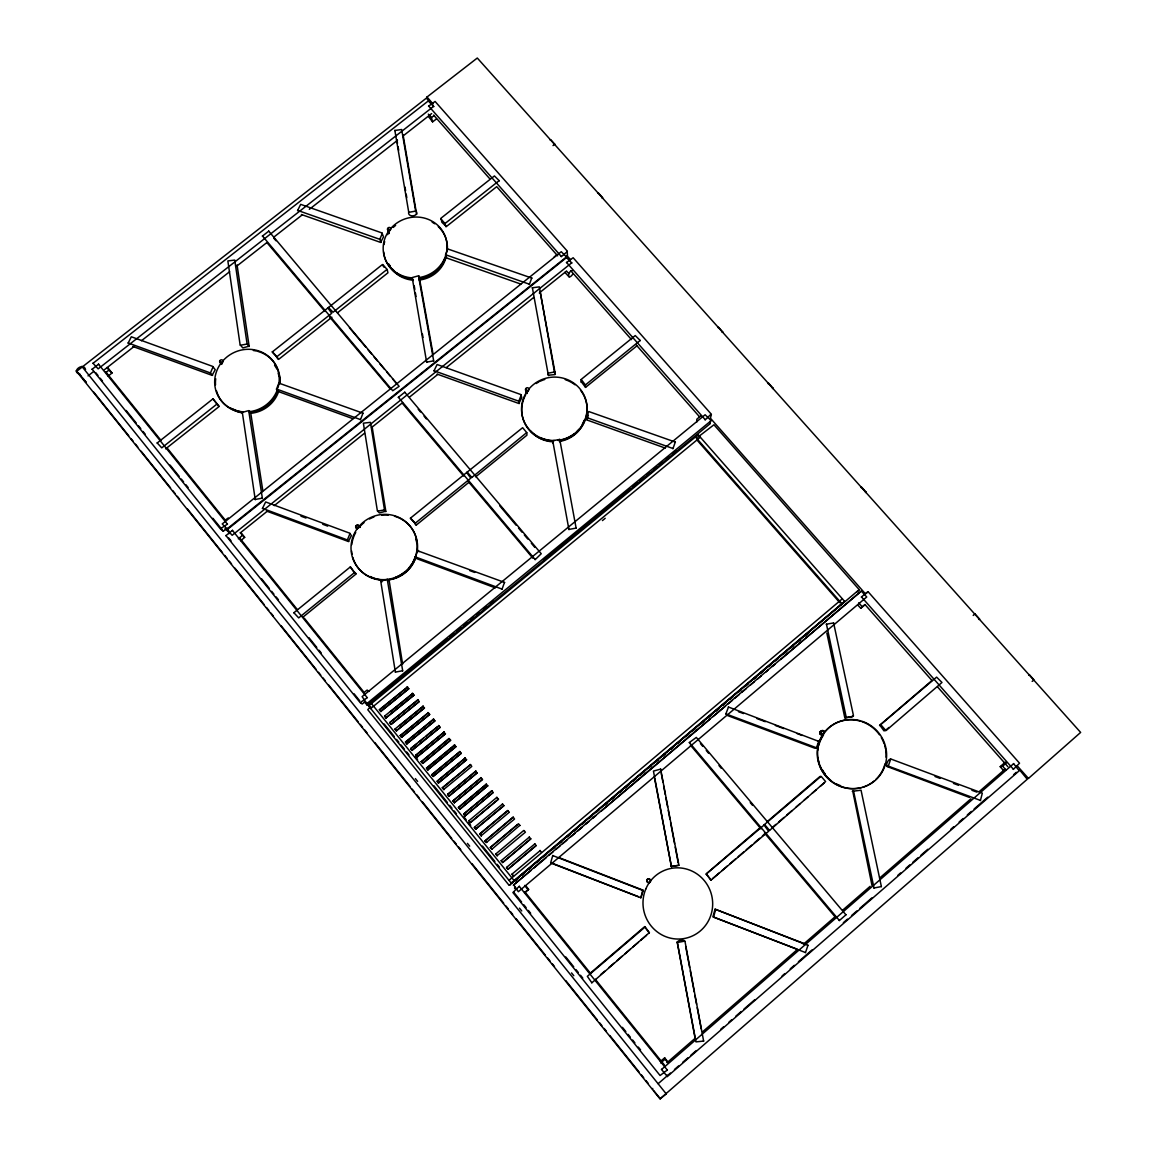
<?xml version="1.0" encoding="UTF-8"?>
<svg xmlns="http://www.w3.org/2000/svg" width="1157" height="1157" viewBox="0 0 1157 1157"><rect width="100%" height="100%" fill="white"/><g stroke="black" fill="none" stroke-linecap="round" stroke-linejoin="round"><path stroke-width="1.5" d="M640.342 340.621L635.236 335.559L581.204 379.409L585.37 384.977L585.529 387.393L637.03 345.755M703.615 1041.025L685.031 941.653C684.886 938.746 675.688 940.381 677.452 943.042L695.964 1041.879L703.731 1041.069M495.37 587.886L416.954 558.744L415.32 557.081L417.72 550.79L504.669 582.463M249.073 346.55L247.106 344.019L234.726 260.079L227.857 260.918L240.106 344.786L242.825 347.91L249.131 346.16L237.055 264.924M262.393 498.392L248.697 410.619L242.319 412.384L255.249 499.694M660.734 769.087L653.445 771.068L671.436 866.709L654.587 778.444M385.831 511.64L384.5 509.904L370.414 422.348L363.37 423.173L377.341 510.685L379.395 512.97L385.816 511.177L372.062 426.369M413.324 280.544L413.15 279.777M394.841 130.351L408.667 211.847C407.264 218.485 420.7 216.041 415.594 210.588L401.653 129.512L394.783 130.495M402.723 670.944L387.262 579.382L380.74 581.204L395.405 672.275M433.73 361.114L418.487 275.814L412.196 277.55L426.673 362.401M532.365 287.703L548.346 375.201L554.897 374.608L539.336 286.864L532.263 287.789M553.075 443.348L552.612 440.73L559.742 439.429L576.157 528.315M591.791 982.857L649.41 932.614L644.738 926.583L590.244 973.239M671.277 866.419L678.942 865.32L660.647 769.203M677.149 941.885L695.212 1038.943M826.836 633.009L844.769 717.6L852.362 716.834L853.447 715.547L833.604 622.885M852.738 791.099L871.973 885.365M881.388 886.652L861.039 790.202L852.261 791.316M555.36 374.376L540.117 291.578M552.713 440.701L568.94 529.646M980.442 800.427L888.807 766.31C884.31 768.118 887.838 757.893 891.266 759.166L982.322 793.124L980.413 800.586M808.02 945.211L805.46 952.645M728.36 706.999L818.737 741.377L816.379 747.928L814.745 748.189L727.551 715.561M132.809 346.449L212.121 375.374L215.216 369.69L212.7 366.407L131.32 336.774L128.123 343.166M402.622 664.147L389.273 581.306L387.797 579.411M433.051 354.028L419.008 275.858M157.15 443.03L213.018 398.832L218.904 406.685L165.653 448.858M416.65 214.349L403.113 134.993M797.13 949.188L712.9 916.836L715.055 909.127L807.933 945.327M297.566 210.632L300.675 204.355L381.926 232.933L383.531 236.881L380.581 242.406L301.399 214.508M262.422 508.53L265.647 501.95L349.588 533.131L351.424 535.59L348.358 541.505L266.486 511.047M352.813 418.66L278.75 391.688L276.465 389.229L278.851 383.112L363.168 413.251M520.867 284.087L446.949 258.083L445.517 254.988L447.817 248.986L531.916 278.114M433.962 370.963L437.086 364.498L520.881 394.566L521.793 397.733L518.857 403.489L437.129 374.116M643.234 890.355L640.848 897.875L642.786 890.051L558.788 857.539M665.289 448.092L587.163 420.049L586.411 417.706L588.725 411.53L675.428 442.104M705.134 419.933L711.165 414.047L573.134 257.736L566.424 262.61M675.298 442.046L672.926 448.742M725.815 714.043L728.462 707.115M805.446 952.529L713.551 917.096L715.619 909.648M888.33 766.021L890.702 759.093M586.729 419.745L588.392 415.218M504.481 582.448L502.008 589.289M521.315 394.855L518.799 401.204L519.392 403.518M531.743 277.998L529.371 284.477M845 718.092L853.418 716.096M369.199 704.208L367.058 703.731L362.098 696.63L705.119 414.756L710.687 420.15L710.036 423.78L368.186 704.873L367.217 705.249L364.325 701.735M350.036 533.435L347.375 539.943L348.835 541.548M362.951 413.194L360.463 419.803M382.36 233.237L379.8 239.325L381.058 242.435M547.941 372.684L548.534 375.62M513.361 875.979L511.944 874.186L540.305 850.496M219.208 406.266L212.874 398.847M262.379 236.129L268.8 231.096M534.65 843.742L536.11 845.608L508.241 869.109L506.491 867.461L534.896 843.829M213.134 366.711L210.429 372.959L212.584 375.403M764.025 824.927L768.61 831.29L710.846 880.202L706.334 873.781L760.106 827.718M667.401 1062.401L664.595 1057.86L667.097 1060.897M667.43 1069.936L660.083 1075.518L512.898 892.524L519.363 886.219M560.176 442.046L559.742 439.429M512.03 882.805L844.653 601.423L698.148 434.743L368.606 705.915L511.032 882.892L511.857 882.574M510.656 884.671L508.776 884.931L367.781 709.704L370.674 706.421M660.213 1098.702L1027.257 779.239L1019.331 769.593M661.414 1069.343L667.329 1076.531L667.01 1075.128M508.082 869.225L506.636 867.432M502.543 862.558L530.817 838.825L502.832 862.413L501.212 860.649L529.371 837.089M485.029 840.864L513.187 817.131L514.518 819.026L486.388 842.513L484.942 840.72L486.692 842.397M523.702 830.495L495.818 853.953L497.033 855.732L525.408 832.187L524.078 830.524M842.094 603.578L840.098 605.256M327.937 307.921L272.242 351.974L278.808 359.249L331.885 317.206M481.341 835.744L479.692 833.951L507.677 810.478L509.008 812.127M519.985 825.534L518.452 823.741L490.409 847.531L491.927 849.18L519.782 825.389M769.448 830.524L825.592 781.553L821.412 776.665L819.937 776.506L766.86 821.933M780.657 659.49L861.3 591.025L866.738 596.983L518.336 891.714L513.636 884.83L861.358 591.111M502.456 803.956L503.902 805.691L475.541 829.077L474.341 827.313L502.572 804.043M931.66 680.186L864.959 604.518L860.794 608.278L858.234 605.559M496.932 797.303L468.903 820.79L470.639 822.482L498.421 799.212L496.801 797.375M481.211 835.817L479.895 833.966L507.937 810.652M491.58 790.723L493.157 792.516L464.969 815.945L463.653 814.051L491.884 790.882M475.657 829.207L503.859 805.691M571.876 263.029L566.12 257.201L227.061 528.923L229.057 531.28M225.89 535.648L232.557 530.296M470.494 822.598L468.99 820.675M487.574 785.733L459.98 809.264L458.317 807.441L486.417 784.171L458.519 807.731M328.342 307.603L382.273 264.649L383.936 267.137M480.907 777.576L482.411 779.5L454.311 802.727L452.994 800.846L481.225 777.75M426.89 97.116L477.291 58.024L1080.638 732.424L1028.313 778.56M428.524 106.198L435.09 101.454L567.176 251.011L567.465 255.639M475.686 771.112L477.089 772.948L449.003 796.146L447.687 794.252L475.903 771.198M444.057 789.508L442.379 787.671L470.595 764.676M879.551 725.555L936.606 677.12L941.972 682.471L886.378 730.313L883.962 730.848L879.841 725.135L932.152 680.345M240.743 540.709L244.691 537.34L240.208 532.784M449.205 796.19L447.571 794.367M464.955 757.936L466.56 759.759L438.402 782.985L437.086 781.105L465.288 758.139M443.912 789.624L442.263 787.787M459.777 751.5L461.195 753.366L433.108 776.434L431.807 774.554L460.009 751.631M337.425 312.824L387.928 272.821L387.233 269.624L382.75 264.476M454.383 744.906L455.988 746.742L427.714 769.752L426.528 768.002L454.715 745.122M433.369 776.463L431.691 774.669M499.361 180.854L494.415 175.936L441.005 218.196L441.873 222.289L446.356 226.555L496.715 186.667L557.66 255.827M450.709 740.249L422.956 763.345L421.235 761.711L448.959 738.47L450.406 739.974M839.273 920.625L845.998 914.768M428.076 769.969L426.412 768.118M443.825 731.918L445.358 733.871L417.301 756.823L415.999 754.942L444.187 732.15M422.811 763.446L421.148 761.595M438.561 725.439L440.108 727.406L412.051 750.314L410.749 748.434L438.937 725.685M417.547 756.924L415.884 755.073M433.412 719.061L434.858 720.941L406.816 743.806L405.514 741.941L433.687 719.22M412.311 750.416L410.648 748.55M407.076 743.922L405.398 742.056M428.061 712.51L429.623 714.491L401.58 737.313L400.279 735.447L428.452 712.77M552.771 855.442L550.631 862.934L640.776 897.731M1013.518 763.548L1019.216 770.764L667.329 1076.531M866.318 593.078L868.314 591.965L1019.534 763.201L1013.272 769.419M1003.712 770.822L1000.212 766.657L1005.245 762.145M401.841 737.443L400.177 735.563M422.941 706.146L424.388 708.055L396.359 730.834L395.058 728.968L423.216 706.334M79.819 374.044C70.317 371.932 83.521 361.649 85.56 369.546M92.979 363.341L428.264 100.963L433.832 106.589M92.083 369.3L98.663 364.151M107.803 367.651L112.012 372.988L108.151 376.17M666.331 1093.842L660.025 1098.919L76.174 370.847M398.297 397.401L404.805 392.194M396.62 730.964L394.942 729.084M417.605 699.638L419.167 701.619L391.138 724.369L389.837 722.503L417.995 699.913M293.835 612.791L350.412 566.872L355.835 574.176L303.264 616.883M554.073 257.1L556.792 254.714M468.86 482.368L416.462 524.931L410.373 518.22L466.748 472.475M467.139 472.157L522.646 427.7L526.883 432.761L526.898 435.206L475.729 476.785M407.177 686.795L408.754 688.791L380.725 711.454L379.438 709.603L407.582 687.084M412.384 693.202L413.946 695.198L385.932 717.904L384.63 716.038L412.789 693.491L390.488 711.671M696.745 422.103L696.832 419.196L700.795 415.811M710.514 417.706L711.41 414.51M466.56 759.759L438.402 782.985M443.681 789.508L471.781 766.411L470.263 764.473M697.685 437.288L713.956 424.778L859.203 589.636L509.254 885.307M493.157 792.516L464.969 815.945M844.653 601.423L511.235 883.037M509.225 812.286L481.138 835.744M511.944 874.186L513.491 875.878M508.964 880.318L842.383 598.748M514.793 888.663L514.908 887.419M526.305 886.378L528.561 889.357L524.54 892.9M689.225 742.592L696.326 737.414L845.912 914.782M386.207 718.049L384.529 716.169M857.091 591.965L859.304 589.737M861.3 597.07L867.866 591.675M591.791 982.727L587.337 976.334L644.839 927.22M649.178 933.019L644.709 926.728M706.016 874.215L764.068 825.086M764.43 824.579L820.964 776.347M528.677 889.386L525.133 892.192M661.602 1069.43L1013.633 763.678M652.62 1089.316L652.693 1088.448M513.968 880.795L514.908 880.303M513.318 885.264L530.962 870.527M541.404 852.29L539.943 850.496M514.489 887.998L515.111 887.332M536.125 845.507L508.068 869.153M1000.212 766.657L1002.671 766.18L1006.576 762.665M381.015 711.613L379.337 709.718M490.351 847.401L517.121 824.984M485.231 840.85L513.202 817.175M498.537 799.097L470.306 822.526M487.647 785.863L459.748 809.22M482.527 779.384L454.311 802.727M463.567 814.166L491.768 790.795M452.908 800.962L481.11 777.663M447.846 794.425L475.787 771.112M442.538 787.859L470.48 764.575M461.296 753.236L433.108 776.434M432.053 774.886L459.893 751.544M455.815 746.627L427.945 769.767M711.063 420.758L366.986 703.528M426.716 768.219L454.6 745.036M450.536 740.118L422.551 763.302M700.375 437.172L370.688 708.576M421.452 761.696L449.451 738.629M445.474 733.755L417.287 756.779M416.202 755.174L444.071 732.063M440.224 727.276L412.037 750.257M410.952 748.68L416.578 743.98M405.731 742.187L433.571 719.133M401.566 737.255L429.724 714.375M400.496 735.707L426.832 713.898M424.503 707.925L396.345 730.776M404.719 392.209L541.245 553.726L535.098 559.713M419.282 701.504L391.138 724.369M389.735 722.619L417.879 699.826M414.061 695.082L385.932 717.904M408.855 688.675L380.725 711.454M379.684 709.892L407.466 686.998M367.391 697.613L360.145 702.617L225.919 535.561M365.106 701.749L362.228 703.991L360.565 702.95M640.183 340.447L585.37 384.977M585.558 387.378L581.421 381.911M526.695 432.617L471.709 477.581M304.277 618.171L364.122 692.436L367.131 690.078L369.025 691.423M466.676 472.519L470.783 478.145L415.32 523.181L410.46 518.134M350.311 566.944L354.346 572.701L298.694 617.896L293.892 612.733M571.703 262.827L232.167 535.286L226.758 529.356M566.843 257.331L227.452 529.414L222.231 523.933L561.261 251.705L567.017 257.519M567.407 251.474L561.246 256.738M268.67 231.067L399.136 386.351L392.729 390.733L262.422 235.956M242.305 535.532L238.313 538.815M227.539 524.063L220.336 528.821L92.068 369.155M499.173 180.637L444.982 223.547L445.893 226.729M387.002 269.451L333.071 312.216L328.4 307.458M327.836 307.907L331.726 313.287L276.942 356.66L272.3 351.844M217.068 403.967L161.763 447.846L157.15 442.914M433.629 106.357L98.157 368.866L92.979 363.211M436.42 119.012L432.588 121.847L428.654 116.785M112.012 372.988L108.903 370.139L106.155 372.337M356.139 573.756L354.693 572.31M580.886 379.843L581.118 382.273M660.358 1061.446L664.566 1057.946M660.604 1062.95L664.841 1059.407M667.112 1062.618L694.359 1038.957M702.545 1031.856L796.551 950.215M803.363 944.3L834.703 917.082M842.874 909.995L870.136 886.32M879.667 878.047L970.954 798.764M979.14 791.663L1005.028 769.188M658.131 1083.719L670.395 1073.06M674.473 1069.502L678.566 1065.959M682.644 1062.401L688.097 1057.672M690.816 1055.3L696.268 1050.556M720.782 1029.253L723.515 1026.881M728.953 1022.137L731.687 1019.78M735.765 1016.222L741.218 1011.493M743.937 1009.121L754.841 999.648M782.074 975.973L784.793 973.601M790.245 968.857L794.324 965.314M798.417 961.756L812.04 949.911M843.366 922.679L847.445 919.135M851.538 915.577L856.975 910.848M859.709 908.476L871.959 897.818M897.846 875.328L900.565 872.957M906.018 868.213L910.096 864.669M912.815 862.298L918.268 857.568M920.986 855.197L927.798 849.267M950.953 829.15L953.686 826.778M959.124 822.034L963.217 818.491M967.295 814.933L971.388 811.39M974.107 809.018L987.731 797.173M1013.604 774.684L1016.323 772.312M600.555 974.7L604.605 971.229M608.654 967.758L614.063 963.13M616.768 960.816L622.162 956.188M624.867 953.86L630.261 949.232M632.966 946.918L638.375 942.29M641.065 939.976L646.474 935.348M712.64 878.611L719.365 872.841M722.055 870.541L727.435 865.928M730.125 863.614L735.505 859M738.195 856.701L743.575 852.087M746.265 849.788L751.645 845.174M754.335 842.86L759.701 838.247M762.391 835.947L765.081 833.633M771.849 827.833L775.899 824.377M778.589 822.063L783.969 817.449M786.673 815.135L792.053 810.522M796.103 807.051L800.138 803.58M804.173 800.123L808.222 796.652M812.257 793.196L816.292 789.725M820.342 786.268L824.377 782.797M886.219 729.778L888.909 727.478M514.793 881.171L517.555 878.843M521.691 875.343L524.454 873.014M528.604 869.514L531.367 867.186M536.877 862.515L539.639 860.186M543.776 856.686L546.538 854.358M552.063 849.686L554.825 847.358M558.961 843.858L561.723 841.529M567.248 836.858L570.011 834.53M574.147 831.03L576.909 828.701M582.434 824.03L585.182 821.701M589.332 818.201L592.095 815.873M596.231 812.373L598.993 810.045M604.518 805.373L607.266 803.045M611.417 799.545L614.179 797.216M619.689 792.545L622.452 790.217M625.214 787.874L629.35 784.388M633.501 780.888L636.263 778.545M640.399 775.045L644.536 771.56M648.672 768.06L651.434 765.717M655.585 762.232L658.333 759.889M662.484 756.389L665.246 754.06M670.756 749.403L673.519 747.06M677.669 743.561L680.417 741.232M685.942 736.575L688.704 734.232M692.841 730.732L695.603 728.404M701.128 723.747L703.89 721.404M708.026 717.904L710.788 715.576M716.313 710.919L719.076 708.576M723.212 705.076L725.974 702.747M730.11 699.247L732.873 696.919M738.397 692.248L741.16 689.919M745.296 686.419L748.058 684.091M753.569 679.419L756.331 677.091M760.482 673.591L763.244 671.262M768.754 666.591L771.517 664.263M775.653 660.763L778.415 658.434M783.94 653.763L786.702 651.434M790.838 647.934L793.601 645.606M797.737 642.106L800.499 639.778M804.65 636.278L808.786 632.778M533.724 868.184L546.133 857.699M548.895 855.37L553.032 851.87M555.794 849.527L559.93 846.042M562.692 843.699L566.829 840.199M570.965 836.713L575.101 833.214M577.864 830.885L582 827.385M586.136 823.885L588.899 821.557M593.035 818.057L595.797 815.714M601.322 811.057L710.297 718.945M713.059 716.617L725.482 706.117M728.23 703.789L732.381 700.289M735.129 697.96L739.265 694.46M742.027 692.132L746.164 688.632M750.314 685.132L754.451 681.632M757.213 679.304L761.349 675.804M765.486 672.318L768.248 669.975M772.384 666.475L775.147 664.147M864.669 605.01L860.721 608.206M438.734 780.035L465.172 758.052M419.34 741.695L423.491 738.253M426.253 735.968L437.317 726.813M399.512 725.699L423.1 706.247M447.282 639.199L367.131 704.975M450.073 636.9L454.253 633.457M457.044 631.172L461.238 627.716M464.029 625.431L466.821 623.131M471 619.689L473.792 617.39M476.583 615.09L479.374 612.805M483.554 609.349L486.345 607.063M490.539 603.607L493.33 601.322M543.559 559.988L630.073 488.818M632.865 486.518L637.059 483.076M639.85 480.777L644.03 477.335M646.821 475.035L649.612 472.736M653.792 469.294L656.583 467.009M659.374 464.709L662.166 462.41M666.36 458.967L669.151 456.668M673.331 453.226L676.122 450.926M602.421 520.578L605.198 518.293M240.425 532.784L267.209 511.293M274.252 505.638L364.484 433.239M371.527 427.584L402.549 402.694M409.592 397.039L437.794 374.405M446.255 367.622L533.652 297.479M539.292 292.952L566.077 271.461M572.628 270.434C567.378 270.781 567.176 282.106 572.946 273.949M225.282 520.144L228.291 517.946M227.278 528.243L223.243 531.237L220.77 529.139M77.143 370.963L426.311 98.171L432.197 104.072M88.033 375.895L93.717 371.44M104.434 369.705L134.313 346.319M141.429 340.751L229.636 271.707M236.751 266.139L266.631 242.753M273.746 237.185L302.194 214.913M309.309 209.345L397.516 140.301M403.215 135.846L431.662 113.574M434.135 115.541L431.46 117.58L432.588 121.847M873.824 888.041L881.33 886.58M415.898 525.191L414.871 523.441M77.027 371.686L83.767 379.221M224.993 528.648L229.52 532.972M820.284 731.513L822.294 730.486M819.734 732.323L820.848 731.716M406.801 743.749L434.945 720.825M822.699 734.377A1.822 1.764 44.6 0 1 819.749 733.307L820.79 732.699M822.974 731.759L824.102 731.152M449.003 796.146L477.205 772.833M820.111 734.203L821.224 733.596M820.935 734.767L822.048 734.174M821.918 734.854L823.046 734.261M502.702 862.486L501.126 860.765M817.912 741.304L818.78 740.856M826.272 624.216L833.575 622.943M678.826 865.234L671.552 866.564M677.467 942.463L684.799 941.118M402.52 670.785L395.434 672.087M576.012 528.127L569.013 529.414M384.5 509.904L377.544 511.177M509.615 879.812L508.863 880.101M368.577 705.915L370.442 706.869M262.147 498.19L255.22 499.462M554.998 371.903L548.143 373.161M433.542 360.868L426.702 362.127M247.106 344.019L240.309 345.278M415.58 211.095L408.869 212.324M250.722 412.948L262.827 490.742M278.331 359.437L276.509 356.92M514.113 880.607L371.469 703.557M249.232 410.663L251.199 412.933M495.847 854.054L497.322 855.804M490.481 847.387L491.942 849.137M474.399 827.443L475.86 829.179M463.726 814.195L465.172 815.931M715.098 909.257L806.4 944.416M552.815 855.602L643.35 890.644M380.74 580.698L381.882 581.928M816.365 747.74L725.989 713.941M501.907 589.058L415.406 556.936M347.375 539.943L262.451 508.357M360.319 419.528L276.494 389.027M210.429 372.959L128.109 342.949M672.868 448.482L586.541 417.503M518.799 401.204L434.049 370.746M529.27 284.174L445.604 254.742M379.8 239.325L297.609 210.386M768.74 383.401L773.064 388.246M469.684 570.589L474.688 572.44M300.994 516.196L305.998 518.061M322.702 524.266L327.706 526.131M935.001 776.506L940.019 778.386M953.44 783.39L958.473 785.27M971.88 790.274L976.913 792.14M969.494 797.433L886.855 766.426M738.455 711.685L743.488 713.565M756.895 718.569L765.269 721.693M775.335 725.453L783.708 728.592M797.115 733.596L802.148 735.476M552.728 863.455L638.462 896.675M597.88 193.393A3.934 3.355 -66.8 0 1 598.545 193.132L602.681 197.804M569.07 276.899L564.876 272.314M974.975 613.919L979.574 619.053M1029.209 674.545L1033.895 679.766A4.223 3.095 -21.1 0 1 1032.16 681.372M98.475 364.151L227.249 523.947M81.858 366.407L666.244 1093.886M660.242 1098.615L653.647 1090.603M232.412 530.354L367.145 697.555M223.388 531.179L212.888 518.293M711.324 880.246L706.479 874.417M839.346 920.466L689.413 742.563M769.506 830.35L764.647 824.579M535.084 559.467L398.384 397.285M471.68 477.306L467.254 472.056M486.244 784.142L487.82 785.936M391.326 724.383L390.083 722.778M885.886 730.559L880.983 724.918M529.241 837.075L530.774 838.825M1028.428 778.415L1017.35 765.977M1013.402 769.231L861.546 597.012M862.24 606.731L858.696 602.84M841.877 603.694L695.444 436.984M438.532 782.927L437.259 781.308M454.426 802.654L453.139 801.006M444.982 223.547L440.701 218.63M705.163 419.644L566.554 262.437M561.246 256.406L428.611 105.996M568.752 273.471L566.453 270.984M431.46 117.58L428.321 114.138M519.319 886.392L667.271 1069.994M86.124 381.926L83.405 379.453M433.08 103.985L426.962 96.942M566.901 255.61L570.488 259.674M710.282 418.067L865.61 594.047M433.629 115.093L489.686 178.684M570.719 270.651L631.505 339.623M636.278 345.032L699.45 416.708M937.604 686.954L1007.877 766.686M1006.243 770.374L1002.671 766.18M697.628 440.788L839.765 602.638M355.618 527.158L357.079 528.865M355.734 526.218L357.18 527.925M273.645 237.995L275.973 240.757M349.414 327.749L365.742 347.086M368.071 349.848L371.571 353.999M373.899 356.761L377.399 360.897M379.727 363.66L384.384 369.184M386.713 371.947L390.213 376.083M392.541 378.845L396.041 382.996M418.198 409.231L420.526 411.993M424.026 416.144L426.355 418.906M499.824 505.927L516.152 525.264M518.481 528.026L521.981 532.177M524.309 534.939L527.809 539.075M531.309 543.226L534.809 547.377M700.448 743.604L702.762 746.352M706.247 750.459L708.561 753.207M718.989 765.558L721.303 768.306M750.257 802.611L752.571 805.359M267.238 242.97L324.972 311.479M329.586 316.96L389.634 388.202M402.39 403.345L463.624 476.019M468.252 481.5L532.958 558.281M690.367 745.079L760.988 828.889M764.459 833.011L835.079 916.821M219.628 361.837L221.782 364.383M357.166 525.061L358.612 526.768M358.106 525.133L360.319 527.39M219.758 360.941L221.898 363.5M241.683 533.565L244.648 537.412M106.892 367.492L108.903 370.139M524.642 885.409L527.954 889.675M105.634 371.715L160.881 440.253M167.635 448.641L225.138 519.985M239.904 538.309L297.494 609.768M524.989 892.033L590.75 973.616M595.277 979.241L664.422 1065.047M415.305 756.606L417.561 759.411M463.928 816.943L466.184 819.749M468.44 822.555L470.711 825.36M384.11 723.935L394.291 736.561M396.547 739.381L398.818 742.187M401.074 744.992L404.458 749.201M406.729 752.007L408.985 754.812M433.861 785.704L447.426 802.553M449.683 805.359L451.953 808.164M454.209 810.97L456.465 813.776M482.469 846.071L494.907 861.517M497.163 864.322L499.434 867.128M95.713 372.641L97.955 375.432M100.211 378.238L102.467 381.043M126.127 410.446L136.266 423.057M138.522 425.848L140.778 428.654M143.034 431.46L145.276 434.251M170.065 465.071L179.089 476.265M181.331 479.07L183.587 481.876M185.843 484.667L188.099 487.473M228.768 538.019L231.024 540.825M261.496 578.702L269.393 588.523M271.649 591.328L273.905 594.134M276.161 596.94L278.418 599.745M308.89 637.623L316.787 647.443M319.043 650.248L321.299 653.054M354.028 693.737L359.682 700.752M513.665 892.163L521.605 902.012M523.861 904.832L526.131 907.652M528.402 910.472L530.658 913.278M565.787 956.94L573.713 966.804M575.984 969.609L578.254 972.43M580.51 975.25L582.781 978.07M622.437 1027.358L625.836 1031.581M628.092 1034.401L630.363 1037.207M632.633 1040.027L634.904 1042.847M638.302 1047.071L640.559 1049.891M415.363 778.589L417.634 781.409M467.428 843.366L469.684 846.172M519.479 908.144L521.735 910.949M571.529 972.907L573.8 975.727M81.337 376.661L78.893 373.407M83.593 379.482L85.849 382.287M93.76 392.151L128.76 435.784M131.03 438.604L133.286 441.424M135.543 444.23L137.799 447.05M141.183 451.273L170.542 487.878M172.798 490.684L175.069 493.504M177.325 496.324L179.581 499.13M187.477 508.993L222.491 552.627M224.747 555.447L227.003 558.267M229.26 561.073L231.53 563.893M234.914 568.116L264.273 604.721M266.529 607.541L268.786 610.346M271.042 613.167L273.298 615.987M281.209 625.836L316.208 669.484M318.479 672.289L320.735 675.11M322.991 677.93L325.247 680.735M328.631 684.958L357.99 721.563M360.246 724.383L362.517 727.203M364.773 730.009L367.029 732.829M374.926 742.678L409.94 786.326M412.196 789.146L414.452 791.952M416.708 794.772L418.979 797.592M422.363 801.815L451.722 838.42M453.978 841.226L456.234 844.046M458.49 846.866L460.746 849.672M472.042 863.758L503.657 903.169M505.927 905.989L508.183 908.809M510.439 911.615L512.696 914.435M516.08 918.658L545.439 955.263M547.695 958.068L549.965 960.889M552.222 963.709L554.478 966.514M565.773 980.601L597.388 1020.011M599.644 1022.831L601.9 1025.652M604.156 1028.457L606.427 1031.277M609.811 1035.501L639.17 1072.105M641.426 1074.925L643.682 1077.731M645.939 1080.551L648.195 1083.371M550.197 140.084A3.934 3.413 -71 0 1 550.862 139.838L554.955 144.451M717.904 327.561A3.977 3.182 -59.6 0 1 718.555 327.272L722.792 332.045M418.024 550.327L418.993 551.701M861.025 487.56A4.05 2.95 -54.9 0 1 861.69 487.242L866.043 492.159M648.903 882.531L649.063 882.777A1.866 1.822 77.3 0 0 650.104 879.653A1.866 1.822 77.3 0 0 647.009 880.188A1.866 1.822 77.3 0 0 649.048 882.675M709.704 422.262L710.008 422.898A3.023 0.795 4.1 0 1 709.877 423.534M873.998 887.925L853.548 791.041M846.244 717.412L826.474 624.245M387.609 228.551L388.853 231.776M387.508 229.433L389.114 233.425M525.611 388.824L526.421 392.975M525.509 389.735L526.045 392.151M661.312 773.599L662.975 782.334M663.626 785.834L665.289 794.584M665.94 798.084L667.603 806.819M668.269 810.319L669.917 819.069M670.583 822.569L674.545 843.554M675.211 847.054L678.19 862.789M685.653 946.325L689.615 967.368M690.281 970.882L694.243 991.925M694.909 995.439L696.557 1004.204M697.223 1007.718L701.185 1028.775M396.894 139.751L397.487 143.266M398.095 146.765L398.688 150.28M404.993 187.116L405.601 190.616M406.194 194.13L406.801 197.63M414.235 285.88L414.842 289.452M415.435 293.01L416.043 296.568M422.406 333.954L423.014 337.511M554.709 144.133A3.847 1.547 -32.6 0 1 553.017 145.58M602.45 197.485A3.89 1.692 -32.1 0 1 601.987 197.992M722.604 331.799A3.963 2.083 -30.4 0 1 722.17 332.319M772.905 388.014A4.006 2.242 -29.5 0 1 772.471 388.55M768.132 383.719A4.006 3.109 -57.6 0 1 768.798 383.415M865.913 491.971A4.078 2.545 -27.4 0 1 865.479 492.535M979.502 618.937A4.165 2.921 -23.6 0 1 979.082 619.53M973.211 615.466A4.107 2.762 -52.7 0 1 975.134 614.049M1028.747 675.052A4.136 2.661 -51.9 0 1 1029.397 674.705M229.072 533.637A3.023 0.795 -85.1 0 1 228.941 533.305M389.229 233.454A1.678 1.576 -16.8 0 1 389.49 231.226M390.271 230.243A1.678 1.576 -16.8 0 1 387.638 229.592A1.678 1.576 -16.8 0 1 389.273 227.437A1.678 1.576 -16.8 0 1 390.777 229.563M222.911 362.011A1.707 1.605 -28.7 0 1 222.375 362.705M221.565 363.067A1.707 1.605 -28.7 0 1 219.671 361.751A1.707 1.605 -28.7 0 1 221.132 359.841A1.707 1.605 -28.7 0 1 223.026 361.158M527.245 393.467A1.707 1.649 -11.4 0 1 526.753 390.647M358.67 526.927A1.736 1.678 -32.2 0 1 359.552 526.999M819.749 733.307A1.822 1.764 44.6 0 1 822.077 731.311M648.889 882.415A1.851 1.808 77.3 0 1 646.749 880.578A1.851 1.808 77.3 0 1 648.875 878.77A1.851 1.808 77.3 0 1 650.263 881.229M438.272 226.627A32.034 30.256 -15.9 0 1 447.238 250.895M445.966 256.767A32.034 30.256 -15.9 0 1 419.817 278.562M411.979 278.88A32.034 30.256 -15.9 0 1 383.705 252.009M384.023 244.575A32.034 30.256 -15.9 0 1 384.674 241.639M387.595 234.669A32.034 30.256 -15.9 0 1 389.229 232.094M393.264 227.437A32.034 30.256 -15.9 0 1 395.607 225.398M432.168 222.187A32.034 30.256 -15.9 0 1 434.757 223.793M411.588 277.825A32.107 30.313 -15.9 0 1 387.913 232.282A32.107 30.313 -15.9 0 1 441.916 230.098A32.107 30.313 -15.9 0 1 419.441 277.506M257.91 351.41A32.613 30.863 -28.5 0 1 279.618 383.95M278.215 389.996A32.613 30.863 -28.5 0 1 249.811 412.557M241.914 412.471A32.613 30.863 -28.5 0 1 216.518 390.921M215.506 384.919A32.613 30.863 -28.5 0 1 215.723 378.787M253.325 350.484A32.613 30.863 -28.5 0 1 256.406 351.034M242.768 411.834A32.671 30.906 -28.5 0 1 215.173 376.517A32.671 30.906 -28.5 0 1 254.164 349.79A32.671 30.906 -28.5 0 1 278.027 387.653M277.564 389.142A32.671 30.906 -28.5 0 1 249.117 411.733M580.539 390.285A32.729 31.644 -9.3 0 1 559.352 440.889M551.325 441.193A32.729 31.644 -9.3 0 1 525.553 395.029M526.334 393.684A32.729 31.644 -9.3 0 1 528.113 391.066M536.168 383.531A32.729 31.644 -9.3 0 1 538.916 381.897M540.333 381.188A32.729 31.644 -9.3 0 1 544.802 379.453M565.238 379.626A32.729 31.644 -9.3 0 1 574.986 384.789M554.405 440.528A32.801 31.702 -9.3 0 1 525.336 394.262A32.801 31.702 -9.3 0 1 581.465 390.791A32.801 31.702 -9.3 0 1 557.631 440.34M394.551 516.253A33.293 32.309 -32.3 0 1 417.373 550.269M416.028 556.56A33.293 32.309 -32.3 0 1 388.897 579.758M380.783 580.047A33.293 32.309 -32.3 0 1 352.769 557.298M352.046 554.203A33.293 32.309 -32.3 0 1 351.627 551.05M351.757 544.658A33.293 32.309 -32.3 0 1 355.72 532.48M359.393 527.144A33.293 32.309 -32.3 0 1 364.036 522.602M369.459 519.001A33.293 32.309 -32.3 0 1 373.913 517.02M381.796 515.183A33.293 32.309 -32.3 0 1 388.246 515.096M874.547 780.686A34.985 33.943 46.3 0 1 869.066 784.504M867.576 785.285A34.985 33.943 46.3 0 1 862.905 787.165M861.285 787.628A34.985 33.943 46.3 0 1 817.97 746.005M818.361 744.37A34.985 33.943 46.3 0 1 823.278 733.842M825.317 731.224A34.985 33.943 46.3 0 1 860.331 721.144M861.951 721.65A34.985 33.943 46.3 0 1 879.465 734.753M881.316 737.631A34.985 33.943 46.3 0 1 884.165 743.835M884.686 745.455A34.985 33.943 46.3 0 1 885.481 748.781M885.756 750.445A34.985 33.943 46.3 0 1 886.031 757.213M884.989 763.866A34.985 33.943 46.3 0 1 875.777 779.558M446.284 256.29A30.588 28.896 -15.9 0 1 419.08 280.081M413.092 280.182A30.588 28.896 -15.9 0 1 389.374 265.315M444.635 259.096A30.66 28.954 -15.9 0 1 420.092 278.577M412.601 278.88A30.66 28.954 -15.9 0 1 396.273 272.662M394.074 270.767A30.66 28.954 -15.9 0 1 392.093 268.684M390.343 266.414A30.66 28.954 -15.9 0 1 388.839 263.984M279.039 374.376A31.123 29.46 -28.6 0 1 280.124 383.01M278.548 391.717A31.123 29.46 -28.6 0 1 251.445 413.237M242.42 412.948A31.123 29.46 -28.6 0 1 230.243 407.785M274.571 365.352A31.123 29.46 -28.6 0 1 276.885 369.011M278.23 373.277A31.196 29.532 -28.6 0 1 278.88 376.112M277.738 390.647A31.196 29.532 -28.6 0 1 250.577 412.239M243.013 412.167A31.196 29.532 -28.6 0 1 238.602 411.256M237.185 410.822A31.196 29.532 -28.6 0 1 233.078 409.086M584.198 421.278A31.239 30.212 -9.2 0 1 559.438 441.453M551.773 441.743A31.239 30.212 -9.2 0 1 530.629 431.069M584.111 420.28A31.311 30.284 -9.2 0 1 582.275 424.402M578.89 429.406A31.311 30.284 -9.2 0 1 576.837 431.662M574.566 433.701A31.311 30.284 -9.2 0 1 559.294 440.499M551.614 440.803A31.311 30.284 -9.2 0 1 541.245 438.156M415.927 539.437A31.789 30.849 -32.4 0 1 416.636 542.387M415.71 557.515A31.789 30.849 -32.4 0 1 388.275 579.874M382.07 579.946A31.789 30.849 -32.4 0 1 377.5 579.209M376.011 578.818A31.789 30.849 -32.4 0 1 370.327 576.533M415.218 556.835A31.861 30.921 -32.4 0 1 412.774 562.533M411.993 563.878A31.861 30.921 -32.4 0 1 409.26 567.682M404.805 572.079A31.861 30.921 -32.4 0 1 395.304 577.473M840.589 785.704A33.379 32.396 46.3 0 1 836.077 783.766M830.581 780.194A33.379 32.396 46.3 0 1 819.98 765.862M819.416 764.329A33.379 32.396 46.3 0 1 817.956 758.009M817.869 749.967A33.379 32.396 46.3 0 1 818.389 746.786M818.766 745.238A33.379 32.396 46.3 0 1 823.466 735.172M825.331 774.221A33.466 32.483 46.3 0 1 822.584 770.114M526.695 390.907A1.721 1.649 -11.4 0 0 528.98 389.056A1.721 1.649 -11.4 0 0 526.204 388.087A1.721 1.649 -11.4 0 0 526.695 390.907M356.761 528.387A1.75 1.692 -32.1 0 0 359.104 526.493A1.75 1.692 -32.1 0 0 356.313 525.48A1.75 1.692 -32.1 0 0 356.761 528.387M820.935 732.67A1.822 1.779 44.5 0 0 823.885 733.74A1.822 1.779 44.5 0 0 823.278 730.66A1.822 1.779 44.5 0 0 820.935 732.67M382.62 579.671A33.365 32.367 -32.3 0 0 413.439 531.164A33.365 32.367 -32.3 0 0 356.197 530.21A33.365 32.367 -32.3 0 0 382.62 579.671M818.303 760.033A35.057 34.016 46.2 0 0 875.054 780.57A35.057 34.016 46.2 0 0 862.963 721.606A35.057 34.016 46.2 0 0 818.303 760.033M645.837 888.894A35.679 34.782 74.5 0 0 681.863 938.862A35.679 34.782 74.5 0 0 705.784 882.545A35.679 34.782 74.5 0 0 645.837 888.894"/></g></svg>
